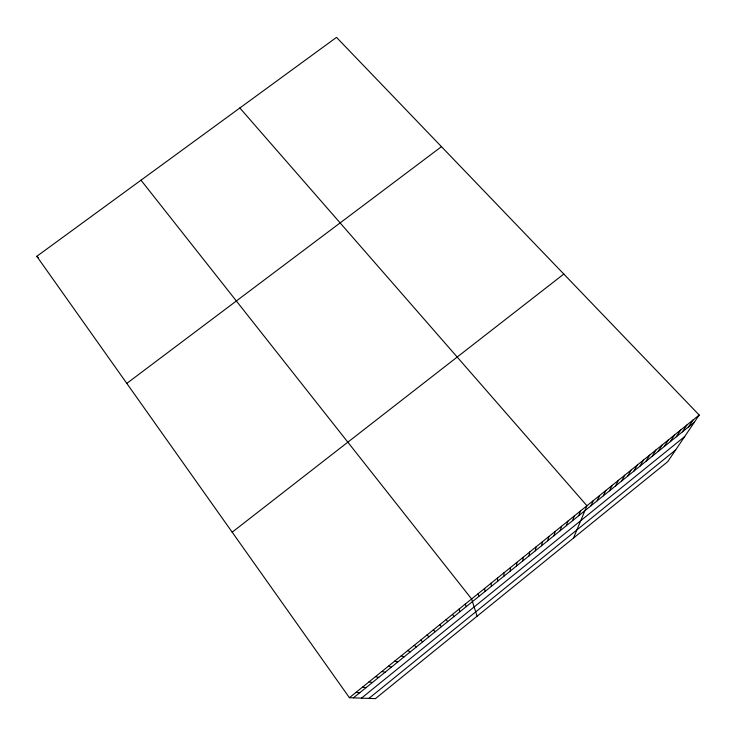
<?xml version="1.0" encoding="UTF-8"?>
<svg xmlns="http://www.w3.org/2000/svg" width="736" height="736" viewBox="0 0 736 736"><rect width="100%" height="100%" fill="white"/><g stroke="black" fill="none" stroke-linecap="round" stroke-linejoin="round"><path stroke-width="1.1" d="M510.26 571.053L510.407 567.612M516.534 565.984L516.838 562.414M522.79 560.924L523.259 557.226M529.037 555.864L529.672 552.037M535.284 550.822L536.075 546.866M541.512 545.781L542.469 541.696M547.74 540.748L548.854 536.544M553.95 535.725L555.22 531.392M560.151 530.711L561.586 526.249M566.352 525.706L567.944 521.116M572.534 520.702L574.282 515.982M578.708 515.706L580.621 510.867M573.5 538.053L586.951 505.752L239.844 107.98M591.036 505.742L593.262 500.655M597.19 500.765L599.573 495.558M603.327 495.806L605.866 490.461M609.463 490.848L612.159 485.383M615.581 485.898L618.433 480.314M621.699 480.948L624.698 475.244M627.799 476.017L630.964 470.184M633.898 471.086L637.21 465.134M639.989 466.164L643.448 460.092M646.061 461.251L649.686 455.06M652.133 456.348L655.905 450.027M658.196 451.444L662.115 445.004M664.249 446.55L668.325 439.999M670.284 441.664L674.516 434.985M676.32 436.788L680.699 429.99M682.346 431.912L686.872 425.003M688.362 427.055L693.045 420.017M699.2 415.04L667.745 461.656L375.424 698.63L349.416 697.71L36.8 256.321L336.508 37.37L699.2 415.04L349.416 697.71M353.427 697.848L694.37 422.197M361.468 698.133L684.673 436.568M368.902 698.4L675.666 449.917M232.19 532.183L563.813 274.059M126.804 383.401L441.471 146.666M355.939 692.438L359.775 692.714M362.443 687.176L366.114 687.59M368.948 681.922L372.444 682.474M375.434 676.678L378.764 677.368M381.91 671.444L385.075 672.262M388.387 666.218L391.377 667.175M394.846 661.002L397.67 662.087M401.295 655.785L403.954 657.009M407.735 650.578L410.219 651.93M414.166 645.38L416.484 646.87M420.587 640.191L422.74 641.81M427 635.012L428.987 636.76M36.8 256.321L38.465 257.904M433.403 629.841L435.224 631.718M439.788 624.671L441.453 626.686M140.999 180.191L471.61 598.957L477.084 616.216M446.172 619.519L447.672 621.653M452.548 614.367L453.882 616.639M458.914 609.224L460.083 611.625M465.262 604.09L466.274 606.62M478.106 593.713L478.777 596.5M484.582 588.478L485.098 591.394M491.05 583.252L491.4 586.298M497.518 578.027L497.702 581.21M503.967 572.81L503.985 576.122"/></g></svg>
